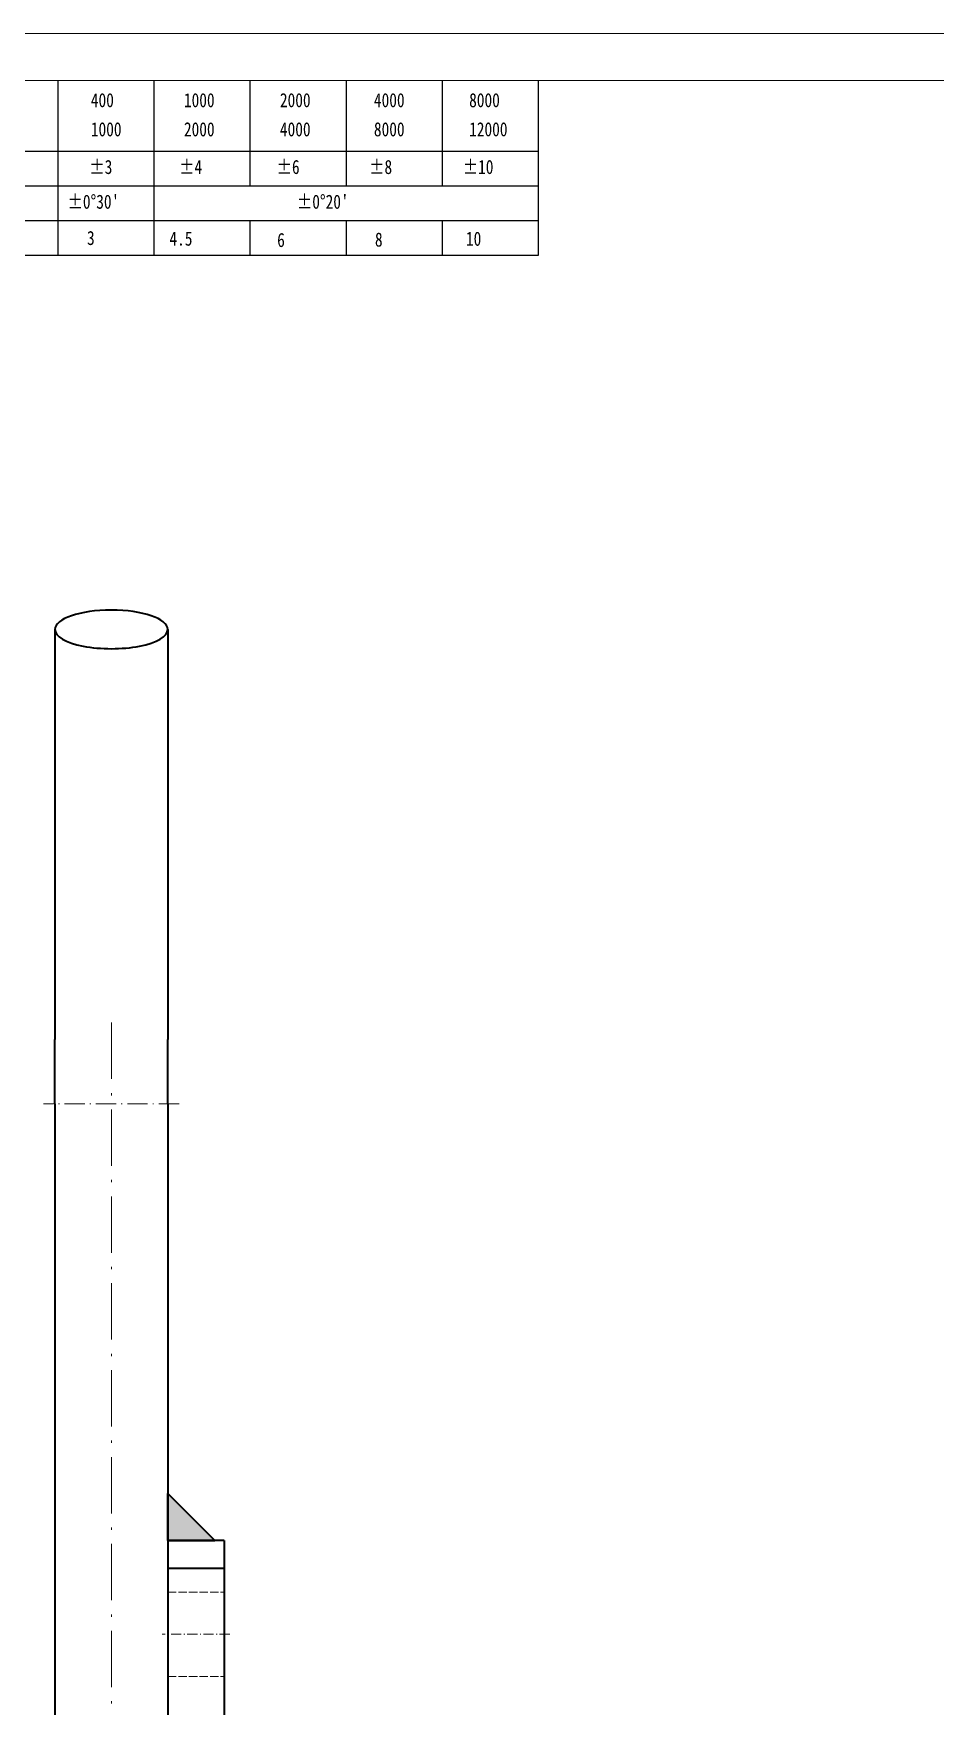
# Model space of a CAD drawing. Header units: millimetres. Extents: x -30157 to 38882, y -29543 to -7215.
# Drawn here: x -28695.2 to -28599.3, y -29423.6 to -29245.5 of the extents above; entities that cross this region are included whole.
import ezdxf

# ---------------------------------------------------------------- set-up
doc = ezdxf.new("R2010")
doc.units = ezdxf.units.MM
doc.header["$LTSCALE"] = 0.5
doc.linetypes.add('DASHDOT', pattern=[18.5, 12, -3, 0.5, -3])
doc.linetypes.add('DASHED', pattern=[15, 12, -3])
for name, color, linetype, lineweight in [('图框', 7, 'Continuous', 18), ('标注线', 3, 'Continuous', 18), ('粗实线', 7, 'Continuous', 35)]:
    doc.layers.add(name, color=color, linetype=linetype, lineweight=lineweight)
doc.layers.add('图框文字', color=7, linetype='Continuous')
doc.layers.add('打印-禁用', color=7, linetype='Continuous', lineweight=15, plot=False)
doc.styles.add('国标', font='simfang.ttf', dxfattribs={"width": 0.8})

# ---------------------------------------------------------------- blocks, each defined once
blk = doc.blocks.new('GZDEH零件A3图框V01版')
at = {"layer": '图框', "linetype": 'Continuous'}
blk.add_line((3272.49, -1554.46), (2882.49, -1554.46), dxfattribs=at)
at = {"layer": '图框文字', "color": 9}
for p, q in [((3061.98, -1561.98), (3061.98, -1554.46)), ((3072.2, -1561.98), (3072.2, -1554.46)), ((3082.42, -1561.98), (3082.42, -1554.46)), ((3092.64, -1561.98), (3092.64, -1554.46)), ((3102.86, -1561.98), (3102.86, -1554.46)), ((3113.09, -1573.08), (3113.09, -1554.46)), ((2996.09, -1561.98), (3113.09, -1561.98)), ((3061.98, -1573.08), (3061.98, -1561.98)), ((3072.2, -1573.08), (3072.2, -1561.98)), ((3082.42, -1565.68), (3082.42, -1561.98)), ((3092.64, -1565.68), (3092.64, -1561.98)), ((3102.86, -1565.68), (3102.86, -1561.98)), ((2996.09, -1565.68), (3113.09, -1565.68)), ((2996.09, -1569.38), (3113.09, -1569.38)), ((3082.42, -1573.08), (3082.42, -1569.48)), ((3092.64, -1573.08), (3092.64, -1569.38)), ((3102.86, -1573.08), (3102.86, -1569.38)), ((2990.09, -1573.08), (3113.09, -1573.08))]:
    blk.add_line(p, q, dxfattribs=at)
at = {"layer": '打印-禁用', "linetype": 'Continuous'}
blk.add_line((3277.49, -1549.46), (2857.49, -1549.46), dxfattribs=at)
at = {"layer": '图框文字', "color": 9, "style": '国标', "width": 0.8}
for s, p in [('400', (3065.46, -1557.31)), ('1000', (3075.36, -1557.31)), ('2000', (3085.57, -1557.31)), ('4000', (3095.57, -1557.31)), ('8000', (3105.7, -1557.31)), ('1000', (3065.46, -1560.41)), ('2000', (3075.36, -1560.41)), ('4000', (3085.57, -1560.41)), ('8000', (3095.57, -1560.41)), ('12000', (3105.7, -1560.41)), ('±3', (3065.3, -1564.42)), ('±4', (3074.85, -1564.42)), ('±6', (3085.22, -1564.42)), ('±8', (3095.06, -1564.42)), ('±10', (3105.02, -1564.42)), ("±0%%D30'", (3062.98, -1568.12)), ("±0%%D20'", (3087.38, -1568.12)), ('3', (3065.05, -1571.98)), ('4.5', (3073.82, -1572.05)), ('6', (3085.28, -1572.19)), ('8', (3095.68, -1572.15)), ('10', (3105.36, -1572.06))]:
    blk.add_text(s, height=1.5, dxfattribs=at).set_placement(p)
blk = doc.blocks.new('DEH A3')
at = {"layer": '图框'}
blk.add_blockref('GZDEH零件A3图框V01版', (-2857.49, 1846.46), dxfattribs=at)
blk = doc.blocks.new('WELDING_5')
at = {"layer": '粗实线'}
blk.add_hatch(color=256, dxfattribs=at).paths.add_polyline_path([(0, 5), (0, 0), (5, 0)])
for q in [(0, 5), (5, 0)]:
    blk.add_line((0, 0), q, dxfattribs=at)
blk.add_lwpolyline([(0, 5), (5, 0)], dxfattribs=at)

msp = doc.modelspace()

# ---------------------------------------------------------------- linework, layer by layer
at = {"color": 7, "lineweight": 35}
for p, q in [((-28692.94, -29308.967), (-28692.94, -29352.638)), ((-28680.94, -29308.967), (-28680.94, -29352.638)), ((-28692.94, -29359.478), (-28692.94, -29445.952)), ((-28680.94, -29359.478), (-28680.94, -29445.952)), ((-28680.94, -29408.952), (-28680.94, -29442.952)), ((-28674.94, -29408.952), (-28674.94, -29442.952))]:
    msp.add_line(p, q, dxfattribs=at)
at = {"color": 2, "linetype": 'DASHDOT', "lineweight": 13}
msp.add_line((-28686.94, -29350.831), (-28686.94, -29454.6), dxfattribs=at)
at = {"color": 7, "lineweight": 35, "ltscale": 0.171011}
for p, q in [((-28692.94, -29359.478), (-28692.94, -29352.638)), ((-28680.94, -29359.478), (-28680.94, -29352.638))]:
    msp.add_line(p, q, dxfattribs=at)
at = {"color": 2, "linetype": 'DASHDOT', "lineweight": 13, "ltscale": 0.360016}
msp.add_line((-28679.74, -29359.478), (-28694.141, -29359.478), dxfattribs=at)
at = {"color": 7, "lineweight": 35, "ltscale": 0.15}
for p, q in [((-28674.94, -29405.952), (-28680.94, -29405.952)), ((-28674.94, -29408.952), (-28680.94, -29408.952))]:
    msp.add_line(p, q, dxfattribs=at)
at = {"color": 7, "lineweight": 35, "ltscale": 0.075}
for p, q in [((-28680.94, -29405.952), (-28680.94, -29408.952)), ((-28674.94, -29405.952), (-28674.94, -29408.952))]:
    msp.add_line(p, q, dxfattribs=at)
at = {"color": 1, "linetype": 'DASHED', "lineweight": 13, "ltscale": 0.15}
for p, q in [((-28680.94, -29411.452), (-28674.94, -29411.452)), ((-28680.94, -29420.452), (-28674.94, -29420.452))]:
    msp.add_line(p, q, dxfattribs=at)
at = {"color": 2, "linetype": 'DASHDOT', "lineweight": 13, "ltscale": 0.180014}
msp.add_line((-28674.34, -29415.952), (-28681.541, -29415.952), dxfattribs=at)
at = {"color": 7, "lineweight": 35}
for start_param, end_param in [(4.712389, 6.2831853), (3.1415927, 4.712389), (0, 3.1415927)]:
    msp.add_ellipse((-28686.94, -29308.967), major_axis=(-6, 0), ratio=0.3420201, start_param=start_param, end_param=end_param, dxfattribs=at)

# ---------------------------------------------------------------- block references
at = {"layer": '图框'}
msp.add_blockref('DEH A3', (-28897.091, -29542.523), dxfattribs=at)
at = {"layer": '标注线'}
msp.add_blockref('WELDING_5', (-28680.94, -29405.952), dxfattribs=at)

doc.saveas('drawing.dxf')
